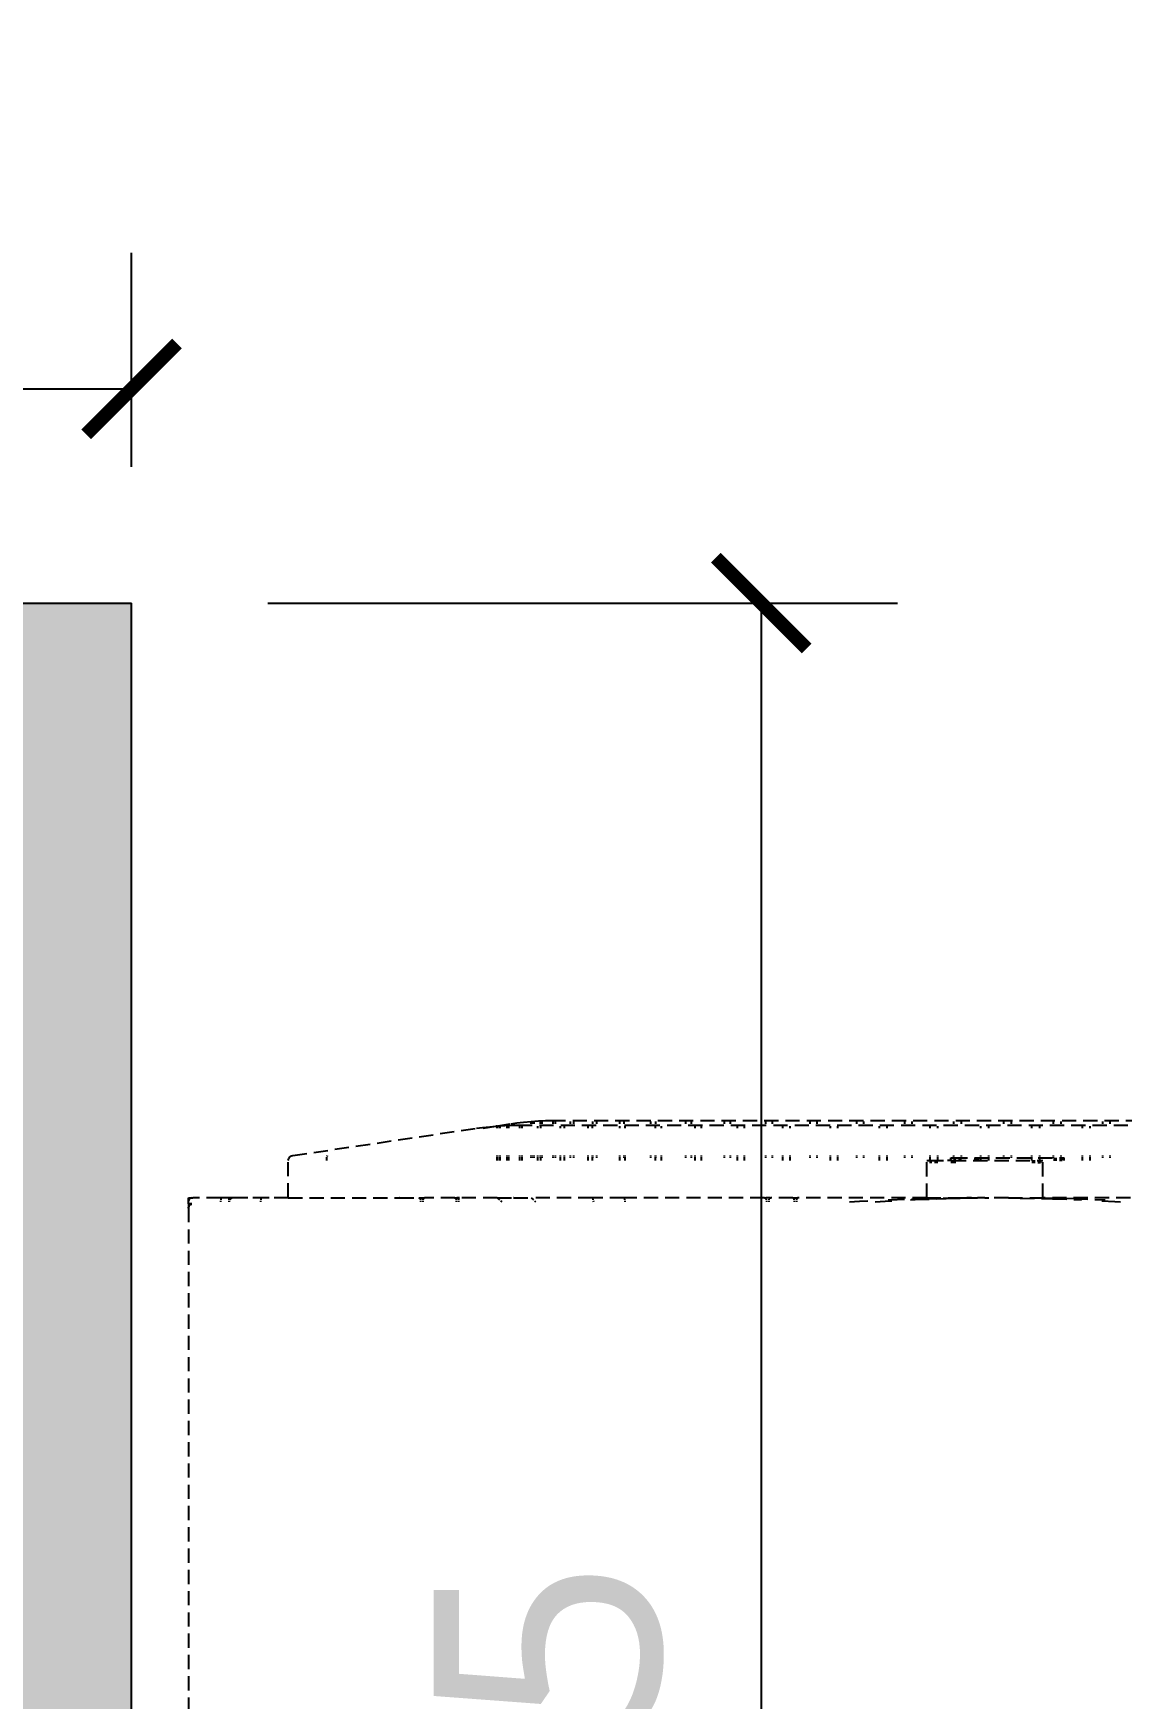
# Model space of a CAD drawing. Header units: millimetres. Extents: x 0 to 460473, y -68369 to 85219.
# Drawn here: x 222011 to 222490, y -30536 to -29802 of the extents above; entities that cross this region are included whole.
import ezdxf

# ---------------------------------------------------------------- set-up
doc = ezdxf.new("R2010")
doc.units = ezdxf.units.MM
doc.header["$LTSCALE"] = 50
doc.linetypes.add('HIDDEN2', pattern=[0.1875, 0.125, -0.0625])
for name, color, linetype in [('DIM', 7, 'Continuous'), ('ha', 8, 'Continuous'), ('hid', 8, 'HIDDEN2'), ('wall', 2, 'Continuous')]:
    doc.layers.add(name, color=color, linetype=linetype)
doc.styles.add('맑은 고딕', font='malgun.ttf')
doc.dimstyles.new('DH IN40', dxfattribs={"dimscale": 40, "dimtxt": 2.5, "dimasz": 1, "dimexe": 1.5, "dimexo": 1.5, "dimtad": 1, "dimdec": 7, "dimlunit": 6, "dimtxsty": '맑은 고딕', "dimblk": 'ARCHTICK', "dimcen": 2.5, "dimclrd": 256, "dimclre": 256, "dimclrt": 256, "dimadec": 0, "dimazin": 0, "dimtfac": 1, "dimtdec": 7, "dimtix": 1, "dimtmove": 0, "dimatfit": 3, "dimldrblk": 'ARCHTICK', "dimfxl": 1, "dimtfillclr": 1, "dimlwd": -1, "dimlwe": -1, "dimarcsym": 0})

# ---------------------------------------------------------------- blocks, each defined once
blk = doc.blocks.new('EWEDSF')
at = {"layer": 'ha', "transparency": 33554559}
h = blk.add_hatch(color=256, dxfattribs=at)
h.dxf.hatch_style = 1
h.paths.add_polyline_path([(221644, 39079.7), (221234, 39079.7), (221234, 28399.7), (221644, 28399.7), (221644, 28599.7), (221434, 28599.7), (221434, 29629.7), (222444, 29629.7), (222444, 29829.7), (221434, 29829.7), (221434, 34179.7), (222174, 34179.7), (222174, 34379.7), (221434, 34379.7), (221434, 36479.7), (222874, 36479.7), (222874, 34379.7), (222874, 34179.7), (224134, 34179.7), (224134, 34379.7), (223224, 34379.7), (223224, 37426.7), (223974, 37426.7), (223974, 37626.7), (222874, 37626.7), (222874, 36679.7), (222054, 36679.7), (222054, 37854.7), (221434, 37854.7), (221434, 38879.7), (221644, 38879.7)])
h.paths.add_polyline_path([(221434, 37754.7), (221954, 37754.7), (221954, 37454.7), (221954, 36679.7), (221434, 36679.7), (221434, 37454.7)], flags=16)
h.paths.add_polyline_path([(224484, 39079.2), (224244, 39079.2), (224244, 38879.7), (224484, 38879.7)])
h.paths.add_polyline_path([(226084, 37626.7), (225174, 37626.7), (225174, 37426.7), (226084, 37426.7)])
at = {"layer": 'wall', "color": 2}
for p in [(221434, 37854.7), (222054, 36679.7)]:
    blk.add_line(p, (222054, 37854.7), dxfattribs=at)
blk = doc.blocks.new('_ArchTick')
at = {"color": 0, "linetype": 'ByBlock', "const_width": 0.15}
blk.add_lwpolyline([(-0.5, -0.5), (0.5, 0.5)], dxfattribs=at)
blk = doc.blocks.new('*D483')
at = {"layer": 'Defpoints', "color": 0, "transparency": 16777216}
for p in [(222054, -29958.43), (221434, -30052.76), (222054, -30052.76)]:
    blk.add_point(p, dxfattribs=at)
at = {"layer": 'DIM', "transparency": 16777216}
for p, q in [((221434, -29992.76), (221434, -29898.43)), ((222054, -29992.76), (222054, -29898.43)), ((221434, -29958.43), (222054, -29958.43))]:
    blk.add_line(p, q, dxfattribs=at)
at = {"layer": 'DIM', "transparency": 16777216, "xscale": 40, "yscale": 40, "zscale": 40, "rotation": 180}
blk.add_blockref('_ArchTick', (221434, -29958.43), dxfattribs=at)
at = {"layer": 'DIM', "transparency": 16777216, "xscale": 40, "yscale": 40, "zscale": 40}
blk.add_blockref('_ArchTick', (222054, -29958.43), dxfattribs=at)
at = {"layer": 'DIM', "transparency": 16777216, "insert": (221744, -29881.77), "char_height": 100, "attachment_point": 5, "style": '맑은 고딕'}
blk.add_mtext('620', dxfattribs=at)
blk = doc.blocks.new('*D484')
at = {"layer": 'Defpoints', "color": 0, "transparency": 16777216}
for p in [(222054, -30052.76), (222054, -31227.76), (222331.5, -31227.76)]:
    blk.add_point(p, dxfattribs=at)
at = {"layer": 'DIM', "transparency": 16777216}
for p, q in [((222114, -30052.76), (222391.5, -30052.76)), ((222331.5, -30052.76), (222331.5, -31227.76)), ((222114, -31227.76), (222391.5, -31227.76))]:
    blk.add_line(p, q, dxfattribs=at)
at = {"layer": 'DIM', "transparency": 16777216, "xscale": 40, "yscale": 40, "zscale": 40}
for p, rotation in [((222331.5, -30052.76), 90), ((222331.5, -31227.76), 270)]:
    blk.add_blockref('_ArchTick', p, dxfattribs=dict(at, rotation=rotation))
at = {"layer": 'DIM', "transparency": 16777216, "insert": (222246.17, -30640.26), "char_height": 100, "attachment_point": 5, "rotation": 90, "style": '맑은 고딕'}
blk.add_mtext('1,175', dxfattribs=at)

msp = doc.modelspace()

# ---------------------------------------------------------------- linework, layer by layer
at = {"layer": 'hid'}
for p, q in [((222125.06071723, -30296.23381586), (222206.01109053, -30284.17928529)), ((222206.01109053, -30284.17928529), (222208.67966413, -30283.82869548)), ((222208.67966413, -30283.82869548), (222211.7948606, -30283.50199779)), ((222208.87608812, -30284.17928529), (222214.43108503, -30283.28119901)), ((222211.7948606, -30283.50199779), (222214.43108503, -30283.28119901)), ((222214.43108503, -30283.28119901), (222221.11622088, -30282.20040114)), ((222215.14438445, -30283.22145612), (222214.43108503, -30283.28119901)), ((222215.10753368, -30284.17928529), (222215.10753368, -30283.22454258)), ((222215.14438445, -30283.22145612), (222218.49997115, -30283.00618893)), ((222216.10592217, -30284.17928529), (222216.10592217, -30283.22454258)), ((222216.46353761, -30284.17928529), (222216.46353761, -30283.22454258)), ((222218.49997115, -30283.00618893), (222221.63294302, -30282.87086632)), ((222219.44776453, -30284.17928529), (222219.44776453, -30283.22454258)), ((222220.15907728, -30284.17928529), (222220.15907728, -30283.22454258)), ((222221.11622088, -30282.20040114), (222223.72397229, -30281.82844726)), ((222221.63294302, -30282.87086632), (222222.60101433, -30282.87086632)), ((222222.60101433, -30282.87086632), (222224.32979321, -30282.82471029)), ((222223.72397229, -30281.82844726), (222226.76816713, -30281.48184143)), ((222224.32979321, -30282.82471029), (222635.66757562, -30282.82471029)), ((222225.09644682, -30284.17928529), (222225.09644682, -30283.22454258)), ((222226.15366361, -30284.17928529), (222226.15366361, -30283.22454258)), ((222226.76816713, -30281.48184143), (222230.04134855, -30281.18420425)), ((222230.00533769, -30282.20040114), (222230.00533769, -30281.18747879)), ((222230.04134855, -30281.18420425), (222233.32045464, -30280.95581921)), ((222230.98097088, -30282.20040114), (222230.98097088, -30281.18747879)), ((222231.33043554, -30282.20040114), (222231.33043554, -30281.18747879)), ((222232.99008091, -30284.17928529), (222232.99008091, -30283.22454258)), ((222233.32045464, -30280.95581921), (222236.38201975, -30280.81225038)), ((222234.24664589, -30282.20040114), (222234.24664589, -30281.18747879)), ((222234.38161864, -30284.17928529), (222234.38161864, -30283.22454258)), ((222234.94174639, -30282.20040114), (222234.94174639, -30281.18747879)), ((222236.38201975, -30280.81225038), (222237.32802676, -30280.81225038)), ((222237.32802676, -30280.81225038), (222239.01740327, -30280.76328172)), ((222239.01740327, -30280.76328172), (222640.97996557, -30280.76328172)), ((222239.76658329, -30282.20040114), (222239.76658329, -30281.18747879)), ((222240.79970397, -30282.20040114), (222240.79970397, -30281.18747879)), ((222243.04218248, -30284.17928529), (222243.04218248, -30283.22454258)), ((222244.75279518, -30284.17928529), (222244.75279518, -30283.22454258)), ((222247.48030549, -30282.20040114), (222247.48030549, -30281.18747879)), ((222248.84012726, -30282.20040114), (222248.84012726, -30281.18747879)), ((222255.14261861, -30284.17928529), (222255.14261861, -30283.22454258)), ((222257.15356445, -30284.17928529), (222257.15356445, -30283.22454258)), ((222257.30329933, -30282.20040114), (222257.30329933, -30281.18747879)), ((222258.97492371, -30282.20040114), (222258.97492371, -30281.18747879)), ((222269.12794205, -30282.20040114), (222269.12794205, -30281.18747879)), ((222269.15881439, -30284.17928529), (222269.15881439, -30283.22454258)), ((222271.09305436, -30282.20040114), (222271.09305436, -30281.18747879)), ((222271.44806102, -30284.17928529), (222271.44806102, -30283.22454258)), ((222282.82468038, -30282.20040114), (222282.82468038, -30281.18747879)), ((222284.93720545, -30284.17928529), (222284.93720545, -30283.22454258)), ((222285.06175044, -30282.20040114), (222285.06175044, -30281.18747879)), ((222287.4796714, -30284.17928529), (222287.4796714, -30283.22454258)), ((222298.24344998, -30282.20040114), (222298.24344998, -30281.18747879)), ((222300.727968, -30282.20040114), (222300.727968, -30281.18747879)), ((222302.30492042, -30284.17928529), (222302.30492042, -30283.22454258)), ((222305.07274991, -30284.17928529), (222305.07274991, -30283.22454258)), ((222315.2153196, -30282.20040114), (222315.2153196, -30281.18747879)), ((222317.92006466, -30282.20040114), (222317.92006466, -30281.18747879)), ((222321.07167499, -30284.17928529), (222321.07167499, -30283.22454258)), ((222324.03454311, -30284.17928529), (222324.03454311, -30283.22454258)), ((222333.55434187, -30282.20040114), (222333.55434187, -30281.18747879)), ((222336.44968023, -30282.20040114), (222336.44968023, -30281.18747879)), ((222341.03185668, -30284.17928529), (222341.03185668, -30283.22454258)), ((222344.1573016, -30284.17928529), (222344.1573016, -30283.22454258)), ((222353.05959064, -30282.20040114), (222353.05959064, -30281.18747879)), ((222356.11380036, -30282.20040114), (222356.11380036, -30281.18747879)), ((222361.96677754, -30284.17928529), (222361.96677754, -30283.22454258)), ((222365.22055626, -30284.17928529), (222365.22055626, -30283.22454258)), ((222373.51736231, -30282.20040114), (222373.51736231, -30281.18747879)), ((222376.69698083, -30282.20040114), (222376.69698083, -30281.18747879)), ((222383.64707022, -30284.17928529), (222383.64707022, -30283.22454258)), ((222386.99353364, -30284.17928529), (222386.99353364, -30283.22454258)), ((222394.70351726, -30282.20040114), (222394.70351726, -30281.18747879)), ((222397.97370801, -30282.20040114), (222397.97370801, -30281.18747879)), ((222405.83520087, -30284.17928529), (222405.83520087, -30283.22454258)), ((222409.23768445, -30284.17928529), (222409.23768445, -30283.22454258)), ((222416.38593554, -30282.20040114), (222416.38593554, -30281.18747879)), ((222419.71086963, -30282.20040114), (222419.71086963, -30281.18747879)), ((222428.28807172, -30284.17928529), (222428.28807172, -30283.22454258)), ((222431.70929712, -30284.17928529), (222431.70929712, -30283.22454258)), ((222438.32706004, -30282.20040114), (222438.32706004, -30281.18747879)), ((222441.6703088, -30282.20040114), (222441.6703088, -30281.18747879)), ((222450.75968439, -30284.17928529), (222450.75968439, -30283.22454258)), ((222454.16216796, -30284.17928529), (222454.16216796, -30283.22454258)), ((222460.2864992, -30282.20040114), (222460.2864992, -30281.18747879)), ((222463.61143329, -30282.20040114), (222463.61143329, -30281.18747879)), ((222473.0038352, -30284.17928529), (222473.0038352, -30283.22454258)), ((222476.35029862, -30284.17928529), (222476.35029862, -30283.22454258)), ((222482.02366082, -30282.20040114), (222482.02366082, -30281.18747879)), ((222485.29385157, -30282.20040114), (222485.29385157, -30281.18747879)), ((222123.01132622, -30298.3928591), (222123.08115753, -30297.90264527)), ((222123.01132622, -30314.71328172), (222123.01132622, -30298.3928591)), ((222123.08115753, -30297.90264527), (222123.28589255, -30297.42504117)), ((222123.28589255, -30297.42504117), (222123.61157895, -30296.99259474)), ((222123.61157895, -30296.99259474), (222124.03602172, -30296.63477649)), ((222124.03602172, -30296.63477649), (222124.5302958, -30296.37597115)), ((222124.5302958, -30296.37597115), (222125.06071723, -30296.23381586)), ((222140.00818909, -30297.2801146), (222140.04591412, -30296.99259474)), ((222140.00818909, -30298.3928591), (222140.00818909, -30297.2801146)), ((222140.12588326, -30296.63477649), (222140.2764975, -30296.25332026)), ((222215.10753368, -30296.63477649), (222215.10753368, -30296.23381586)), ((222215.10753368, -30298.3928591), (222215.10753368, -30296.99259474)), ((222216.10592217, -30296.63477649), (222216.10592217, -30296.23381586)), ((222216.10592217, -30298.3928591), (222216.10592217, -30296.99259474)), ((222216.46353761, -30296.63477649), (222216.46353761, -30296.23381586)), ((222216.46353761, -30298.3928591), (222216.46353761, -30296.99259474)), ((222219.44776453, -30296.63477649), (222219.44776453, -30296.23381586)), ((222219.44776453, -30298.3928591), (222219.44776453, -30296.99259474)), ((222220.15907728, -30296.63477649), (222220.15907728, -30296.23381586)), ((222220.15907728, -30298.3928591), (222220.15907728, -30296.99259474)), ((222225.09644682, -30296.63477649), (222225.09644682, -30296.23381586)), ((222225.09644682, -30298.3928591), (222225.09644682, -30296.99259474)), ((222226.15366361, -30296.63477649), (222226.15366361, -30296.23381586)), ((222226.15366361, -30298.3928591), (222226.15366361, -30296.99259474)), ((222230.00533769, -30296.63477649), (222230.00533769, -30296.23381586)), ((222230.00533769, -30297.2801146), (222230.00533769, -30296.99259474)), ((222230.98097088, -30296.63477649), (222230.98097088, -30296.23381586)), ((222230.98097088, -30297.2801146), (222230.98097088, -30296.99259474)), ((222231.33043554, -30296.63477649), (222231.33043554, -30296.23381586)), ((222231.33043554, -30297.2801146), (222231.33043554, -30296.99259474)), ((222232.99008091, -30296.63477649), (222232.99008091, -30296.23381586)), ((222232.99008091, -30298.3928591), (222232.99008091, -30296.99259474)), ((222234.24664589, -30296.63477649), (222234.24664589, -30296.23381586)), ((222234.24664589, -30297.2801146), (222234.24664589, -30296.99259474)), ((222234.38161864, -30296.63477649), (222234.38161864, -30296.23381586)), ((222234.38161864, -30298.3928591), (222234.38161864, -30296.99259474)), ((222234.94174639, -30296.63477649), (222234.94174639, -30296.23381586)), ((222234.94174639, -30297.2801146), (222234.94174639, -30296.99259474)), ((222239.76658329, -30296.63477649), (222239.76658329, -30296.23381586)), ((222239.76658329, -30297.2801146), (222239.76658329, -30296.99259474)), ((222240.79970397, -30296.63477649), (222240.79970397, -30296.23381586)), ((222240.79970397, -30297.2801146), (222240.79970397, -30296.99259474)), ((222243.04218248, -30296.63477649), (222243.04218248, -30296.23381586)), ((222243.04218248, -30298.3928591), (222243.04218248, -30296.99259474)), ((222244.75279518, -30296.63477649), (222244.75279518, -30296.23381586)), ((222244.75279518, -30298.3928591), (222244.75279518, -30296.99259474)), ((222247.48030549, -30296.63477649), (222247.48030549, -30296.23381586)), ((222247.48030549, -30297.2801146), (222247.48030549, -30296.99259474)), ((222248.84012726, -30296.63477649), (222248.84012726, -30296.23381586)), ((222248.84012726, -30297.2801146), (222248.84012726, -30296.99259474)), ((222255.14261861, -30296.63477649), (222255.14261861, -30296.23381586)), ((222255.14261861, -30298.3928591), (222255.14261861, -30296.99259474)), ((222257.15356445, -30296.63477649), (222257.15356445, -30296.23381586)), ((222257.15356445, -30298.3928591), (222257.15356445, -30296.99259474)), ((222257.30329933, -30296.63477649), (222257.30329933, -30296.23381586)), ((222257.30329933, -30297.2801146), (222257.30329933, -30296.99259474)), ((222258.97492371, -30296.63477649), (222258.97492371, -30296.23381586)), ((222258.97492371, -30297.2801146), (222258.97492371, -30296.99259474)), ((222269.12794205, -30296.63477649), (222269.12794205, -30296.23381586)), ((222269.12794205, -30297.2801146), (222269.12794205, -30296.99259474)), ((222269.15881439, -30296.63477649), (222269.15881439, -30296.23381586)), ((222269.15881439, -30298.3928591), (222269.15881439, -30296.99259474)), ((222271.09305436, -30296.63477649), (222271.09305436, -30296.23381586)), ((222271.09305436, -30297.2801146), (222271.09305436, -30296.99259474)), ((222271.44806102, -30296.63477649), (222271.44806102, -30296.23381586)), ((222271.44806102, -30298.3928591), (222271.44806102, -30296.99259474)), ((222282.82468038, -30296.63477649), (222282.82468038, -30296.23381586)), ((222282.82468038, -30297.2801146), (222282.82468038, -30296.99259474)), ((222284.93720545, -30296.63477649), (222284.93720545, -30296.23381586)), ((222284.93720545, -30298.3928591), (222284.93720545, -30296.99259474)), ((222285.06175044, -30296.63477649), (222285.06175044, -30296.23381586)), ((222285.06175044, -30297.2801146), (222285.06175044, -30296.99259474)), ((222287.4796714, -30296.63477649), (222287.4796714, -30296.23381586)), ((222287.4796714, -30298.3928591), (222287.4796714, -30296.99259474)), ((222298.24344998, -30296.63477649), (222298.24344998, -30296.23381586)), ((222298.24344998, -30297.2801146), (222298.24344998, -30296.99259474)), ((222300.727968, -30296.63477649), (222300.727968, -30296.23381586)), ((222300.727968, -30297.2801146), (222300.727968, -30296.99259474)), ((222302.30492042, -30296.63477649), (222302.30492042, -30296.23381586)), ((222302.30492042, -30298.3928591), (222302.30492042, -30296.99259474)), ((222305.07274991, -30296.63477649), (222305.07274991, -30296.23381586)), ((222305.07274991, -30298.3928591), (222305.07274991, -30296.99259474)), ((222315.2153196, -30296.63477649), (222315.2153196, -30296.23381586)), ((222315.2153196, -30297.2801146), (222315.2153196, -30296.99259474)), ((222317.92006466, -30296.63477649), (222317.92006466, -30296.23381586)), ((222317.92006466, -30297.2801146), (222317.92006466, -30296.99259474)), ((222321.07167499, -30296.63477649), (222321.07167499, -30296.23381586)), ((222321.07167499, -30298.3928591), (222321.07167499, -30296.99259474)), ((222324.03454311, -30296.63477649), (222324.03454311, -30296.23381586)), ((222324.03454311, -30298.3928591), (222324.03454311, -30296.99259474)), ((222333.55434187, -30296.63477649), (222333.55434187, -30296.23381586)), ((222333.55434187, -30297.2801146), (222333.55434187, -30296.99259474)), ((222336.44968023, -30296.63477649), (222336.44968023, -30296.23381586)), ((222336.44968023, -30297.2801146), (222336.44968023, -30296.99259474)), ((222341.03185668, -30296.63477649), (222341.03185668, -30296.23381586)), ((222341.03185668, -30298.3928591), (222341.03185668, -30296.99259474)), ((222344.1573016, -30296.63477649), (222344.1573016, -30296.23381586)), ((222344.1573016, -30298.3928591), (222344.1573016, -30296.99259474)), ((222353.05959064, -30296.63477649), (222353.05959064, -30296.23381586)), ((222353.05959064, -30297.2801146), (222353.05959064, -30296.99259474)), ((222356.11380036, -30296.63477649), (222356.11380036, -30296.23381586)), ((222356.11380036, -30297.2801146), (222356.11380036, -30296.99259474)), ((222361.96677754, -30296.63477649), (222361.96677754, -30296.23381586)), ((222361.96677754, -30298.3928591), (222361.96677754, -30296.99259474)), ((222365.22055626, -30296.63477649), (222365.22055626, -30296.23381586)), ((222365.22055626, -30298.3928591), (222365.22055626, -30296.99259474)), ((222373.51736231, -30296.63477649), (222373.51736231, -30296.23381586)), ((222373.51736231, -30297.2801146), (222373.51736231, -30296.99259474)), ((222376.69698083, -30296.63477649), (222376.69698083, -30296.23381586)), ((222376.69698083, -30297.2801146), (222376.69698083, -30296.99259474)), ((222383.64707022, -30296.63477649), (222383.64707022, -30296.23381586)), ((222383.64707022, -30298.3928591), (222383.64707022, -30296.99259474)), ((222386.99353364, -30296.63477649), (222386.99353364, -30296.23381586)), ((222386.99353364, -30298.3928591), (222386.99353364, -30296.99259474)), ((222394.70351726, -30296.63477649), (222394.70351726, -30296.23381586)), ((222394.70351726, -30297.2801146), (222394.70351726, -30296.99259474)), ((222397.97370801, -30296.63477649), (222397.97370801, -30296.23381586)), ((222397.97370801, -30297.2801146), (222397.97370801, -30296.99259474)), ((222404.41559404, -30314.82471029), (222404.41559404, -30298.45899601)), ((222404.44560763, -30298.39434624), (222404.46683044, -30298.37981654)), ((222404.46683044, -30298.37981654), (222404.49154492, -30298.37068279)), ((222404.49154492, -30298.37068279), (222404.51806684, -30298.36756743)), ((222404.51806684, -30298.36756743), (222405.33644486, -30298.36756743)), ((222405.33644486, -30298.36756743), (222405.36296677, -30298.37068279)), ((222405.36296677, -30298.37068279), (222405.38768126, -30298.37981654)), ((222405.40890407, -30298.39434624), (222405.36296677, -30298.37068279)), ((222405.38768126, -30298.37981654), (222405.40890407, -30298.39434624)), ((222405.47154719, -30298.36756743), (222405.40890407, -30298.39434624)), ((222405.47154719, -30298.36756743), (222413.49642511, -30298.36756743)), ((222406.62736841, -30299.28185315), (222405.66771961, -30299.28185315)), ((222405.6752304, -30298.73328172), (222406.62736841, -30298.73328172)), ((222405.83520087, -30296.63477649), (222405.83520087, -30296.23381586)), ((222405.83520087, -30298.3928591), (222405.83520087, -30296.99259474)), ((222407.84307824, -30298.73328172), (222409.30152953, -30298.73328172)), ((222409.30152953, -30299.28185315), (222407.84307824, -30299.28185315)), ((222409.23768445, -30296.63477649), (222409.23768445, -30296.23381586)), ((222409.23768445, -30298.3928591), (222409.23768445, -30296.99259474)), ((222414.99868442, -30298.3928591), (222413.49642511, -30298.36756743)), ((222415.50258372, -30298.36756743), (222413.49642511, -30298.36756743)), ((222414.96132119, -30298.73328172), (222417.20713923, -30298.73328172)), ((222417.20713923, -30299.28185315), (222414.96132119, -30299.28185315)), ((222414.99868442, -30297.35028172), (222415.01210026, -30297.30178172)), ((222414.99868442, -30298.3928591), (222414.99868442, -30297.35028172)), ((222415.50258372, -30298.36756743), (222414.99868442, -30298.3928591)), ((222415.01210026, -30297.30178172), (222415.02801394, -30297.28169236)), ((222415.02801394, -30297.28169236), (222415.04875304, -30297.26627726)), ((222415.04875304, -30297.26627726), (222415.07290423, -30297.25658691)), ((222415.07290423, -30297.25658691), (222415.09882165, -30297.25328172)), ((222415.09882165, -30297.25328172), (222415.89854718, -30297.25328172)), ((222415.50258372, -30298.36756743), (222454.52582165, -30298.36756743)), ((222415.89854718, -30297.25328172), (222415.92446461, -30297.25658691)), ((222415.9693549, -30297.28169236), (222415.89854718, -30297.25328172)), ((222415.92446461, -30297.25658691), (222415.9486158, -30297.26627726)), ((222415.9486158, -30297.26627726), (222415.9693549, -30297.28169236)), ((222416.03057026, -30297.25328172), (222415.9693549, -30297.28169236)), ((222415.9693549, -30297.28169236), (222415.98526857, -30297.30178172)), ((222415.98526857, -30297.30178172), (222415.99527232, -30297.32517627)), ((222416.03057026, -30297.25328172), (222463.96679858, -30297.25328172)), ((222417.16004798, -30298.22328172), (222416.22227151, -30298.22328172)), ((222416.22961112, -30297.64128172), (222417.16004798, -30297.64128172)), ((222416.38593554, -30296.63477649), (222416.38593554, -30296.23381586)), ((222416.38593554, -30297.2801146), (222416.38593554, -30296.99259474)), ((222418.34804932, -30297.64128172), (222419.77325956, -30297.64128172)), ((222419.77325956, -30298.22328172), (222418.34804932, -30298.22328172)), ((222419.71086963, -30296.63477649), (222419.71086963, -30296.23381586)), ((222419.71086963, -30297.2801146), (222419.71086963, -30296.99259474)), ((222425.30405311, -30297.64128172), (222427.49868442, -30297.64128172)), ((222427.49868442, -30298.22328172), (222425.30405311, -30298.22328172)), ((222428.28807172, -30296.63477649), (222428.28807172, -30296.23381586)), ((222428.28807172, -30298.3928591), (222428.28807172, -30296.99259474)), ((222431.70929712, -30296.63477649), (222431.70929712, -30296.23381586)), ((222431.70929712, -30298.3928591), (222431.70929712, -30296.99259474)), ((222438.32706004, -30296.63477649), (222438.32706004, -30296.23381586)), ((222438.32706004, -30297.2801146), (222438.32706004, -30296.99259474)), ((222441.6703088, -30296.63477649), (222441.6703088, -30296.23381586)), ((222441.6703088, -30297.2801146), (222441.6703088, -30296.99259474)), ((222452.15429059, -30298.73328172), (222450.6958393, -30298.73328172)), ((222452.15429059, -30299.28185315), (222450.6958393, -30299.28185315)), ((222450.75968439, -30296.63477649), (222450.75968439, -30296.23381586)), ((222450.75968439, -30298.3928591), (222450.75968439, -30296.99259474)), ((222453.37000043, -30298.73328172), (222454.45611882, -30298.73328172)), ((222453.37000043, -30299.28185315), (222454.45611882, -30299.28185315)), ((222454.16216796, -30296.63477649), (222454.16216796, -30296.23381586)), ((222454.16216796, -30298.3928591), (222454.16216796, -30296.99259474)), ((222454.45611882, -30299.28185315), (222454.45611882, -30298.73328172)), ((222454.45611882, -30299.28185315), (222454.55845118, -30299.28185315)), ((222454.52582165, -30298.36756743), (222454.58846477, -30298.39434624)), ((222454.55845118, -30298.45899601), (222454.55845118, -30299.28185315)), ((222454.58846477, -30298.39434624), (222454.63440207, -30298.37068279)), ((222454.58846477, -30298.39434624), (222454.60968758, -30298.37981654)), ((222454.60968758, -30298.37981654), (222454.63440207, -30298.37068279)), ((222454.63440207, -30298.37068279), (222454.66092398, -30298.36756743)), ((222454.66092398, -30298.36756743), (222455.479302, -30298.36756743)), ((222455.479302, -30298.36756743), (222455.50582391, -30298.37068279)), ((222455.50582391, -30298.37068279), (222455.5305384, -30298.37981654)), ((222455.5305384, -30298.37981654), (222455.55176121, -30298.39434624)), ((222455.5817748, -30314.82471029), (222455.5817748, -30298.45899601)), ((222461.64931951, -30297.64128172), (222460.22410928, -30297.64128172)), ((222461.64931951, -30298.22328172), (222460.22410928, -30298.22328172)), ((222460.2864992, -30296.63477649), (222460.2864992, -30296.23381586)), ((222460.2864992, -30297.2801146), (222460.2864992, -30296.99259474)), ((222462.83732086, -30297.64128172), (222463.89868442, -30297.64128172)), ((222462.83732086, -30298.22328172), (222463.89868442, -30298.22328172)), ((222463.61143329, -30296.63477649), (222463.61143329, -30296.23381586)), ((222463.61143329, -30297.2801146), (222463.61143329, -30296.99259474)), ((222463.89868442, -30298.22328172), (222463.89868442, -30297.64128172)), ((222463.89868442, -30298.22328172), (222463.99868442, -30298.22328172)), ((222463.96679858, -30297.25328172), (222464.02801394, -30297.28169236)), ((222464.00209651, -30297.32517627), (222463.99868442, -30298.22328172)), ((222464.01210026, -30297.30178172), (222464.00209651, -30297.32517627)), ((222464.01210026, -30297.30178172), (222464.02801394, -30297.28169236)), ((222464.02801394, -30297.28169236), (222464.09882165, -30297.25328172)), ((222464.02801394, -30297.28169236), (222464.07290423, -30297.25658691)), ((222464.02801394, -30297.28169236), (222464.04875304, -30297.26627726)), ((222464.04875304, -30297.26627726), (222464.07290423, -30297.25658691)), ((222464.07290423, -30297.25658691), (222464.09882165, -30297.25328172)), ((222464.09882165, -30297.25328172), (222464.89854718, -30297.25328172)), ((222464.89854718, -30297.25328172), (222464.92446461, -30297.25658691)), ((222464.92446461, -30297.25658691), (222464.9486158, -30297.26627726)), ((222464.9486158, -30297.26627726), (222464.9693549, -30297.28169236)), ((222464.9693549, -30297.28169236), (222464.98526857, -30297.30178172)), ((222464.99868442, -30297.35028172), (222464.98526857, -30297.30178172)), ((222464.99868442, -30298.3928591), (222464.99868442, -30297.35028172)), ((222473.0038352, -30296.63477649), (222473.0038352, -30296.23381586)), ((222473.0038352, -30298.3928591), (222473.0038352, -30296.99259474)), ((222476.35029862, -30296.63477649), (222476.35029862, -30296.23381586)), ((222476.35029862, -30298.3928591), (222476.35029862, -30296.99259474)), ((222482.02366082, -30296.63477649), (222482.02366082, -30296.23381586)), ((222482.02366082, -30297.2801146), (222482.02366082, -30296.99259474)), ((222485.29385157, -30296.63477649), (222485.29385157, -30296.23381586)), ((222485.29385157, -30297.2801146), (222485.29385157, -30296.99259474)), ((222078.99868442, -30314.82471029), (222081.04533165, -30314.82471029)), ((222078.99868442, -30316.65328172), (222078.99868442, -30314.82471029)), ((222079.59813351, -30315.36028646), (222079.27288315, -30315.73899601)), ((222080.02200803, -30315.06969241), (222079.59813351, -30315.36028646)), ((222080.51562037, -30314.88701735), (222080.02200803, -30315.06969241)), ((222080.51562037, -30314.88701735), (222081.04533165, -30314.82471029)), ((222093.32521503, -30314.82471029), (222081.04533165, -30314.82471029)), ((222096.99868442, -30314.85533493), (222093.32521503, -30314.82471029)), ((222093.32521503, -30315.16353587), (222093.32521503, -30315.73899601)), ((222096.99868442, -30314.71328172), (222098.99868442, -30314.71328172)), ((222096.99868442, -30314.85533493), (222096.99868442, -30314.71328172)), ((222098.36823865, -30314.82471029), (222096.99868442, -30314.85533493)), ((222096.99868442, -30315.73899601), (222096.99868442, -30314.85533493)), ((222097.58447086, -30315.28149456), (222097.26663361, -30315.68328172)), ((222097.99868442, -30314.97319244), (222097.58447086, -30315.28149456)), ((222098.36823865, -30314.82471029), (222097.99868442, -30314.97319244)), ((222098.48104633, -30314.77938562), (222098.36823865, -30314.82471029)), ((222123.01132622, -30314.82471029), (222098.36823865, -30314.82471029)), ((222098.48104633, -30314.77938562), (222098.99868442, -30314.71328172)), ((222098.99868442, -30314.71328172), (222123.01132622, -30314.71328172)), ((222110.99868442, -30315.07275448), (222110.99868442, -30315.73899601)), ((222123.01132622, -30314.82471029), (222123.01132622, -30314.71328172)), ((222123.01132622, -30314.82471029), (222172.05299127, -30314.82471029)), ((222172.09501751, -30314.82471029), (222172.05299127, -30314.82471029)), ((222172.12283265, -30314.82471029), (222172.05299127, -30314.82471029)), ((222172.09501751, -30314.82471029), (222172.15743601, -30314.82471029)), ((222172.12283265, -30314.82471029), (222172.09501751, -30314.82471029)), ((222172.15743601, -30314.82471029), (222172.12283265, -30314.82471029)), ((222172.15743601, -30314.82471029), (222180.50377838, -30314.82471029)), ((222180.50377838, -30314.82471029), (222180.57257796, -30314.85586382)), ((222180.57257796, -30314.85586382), (222180.74857608, -30314.82471029)), ((222180.57257796, -30314.85586382), (222180.81938413, -30314.94720135)), ((222180.74857608, -30314.82471029), (222183.07708446, -30314.82471029)), ((222180.81938413, -30314.94720135), (222181.03132139, -30315.09249838)), ((222181.03132139, -30315.09249838), (222181.19394657, -30315.28185315)), ((222181.19394657, -30315.28185315), (222181.29617703, -30315.50236145)), ((222182.38923846, -30315.50236145), (222182.49146892, -30315.28185315)), ((222182.49146892, -30315.28185315), (222182.6540941, -30315.09249838)), ((222182.6540941, -30315.09249838), (222182.86603136, -30314.94720135)), ((222182.86603136, -30314.94720135), (222183.11283752, -30314.85586382)), ((222183.07708446, -30314.82471029), (222183.11283752, -30314.85586382)), ((222183.23352353, -30314.82471029), (222183.11283752, -30314.85586382)), ((222196.49554144, -30314.82471029), (222183.23352353, -30314.82471029)), ((222196.49554144, -30314.82471029), (222196.7057912, -30314.99738814)), ((222196.49554144, -30314.82471029), (222197.30275892, -30314.82471029)), ((222196.7057912, -30314.99738814), (222196.86470982, -30315.19828172)), ((222196.86470982, -30315.19828172), (222196.96461024, -30315.43222725)), ((222196.96461024, -30315.43222725), (222196.99868442, -30315.68328172)), ((222197.34494776, -30314.82471029), (222197.30275892, -30314.82471029)), ((222197.37261534, -30314.82471029), (222197.30275892, -30314.82471029)), ((222197.34494776, -30314.82471029), (222197.40678812, -30314.82471029)), ((222197.37261534, -30314.82471029), (222197.34494776, -30314.82471029)), ((222197.40678812, -30314.82471029), (222197.37261534, -30314.82471029)), ((222198.49248249, -30314.82471029), (222197.40678812, -30314.82471029)), ((222198.03275859, -30315.43222725), (222197.99868442, -30315.68328172)), ((222198.03275859, -30315.43222725), (222198.13265901, -30315.19828172)), ((222198.13265901, -30315.19828172), (222198.29157764, -30314.99738814)), ((222198.29157764, -30314.99738814), (222198.49248249, -30314.82471029)), ((222215.10753368, -30314.82471029), (222198.49248249, -30314.82471029)), ((222215.10753368, -30314.82471029), (222216.13082487, -30315.73899601)), ((222215.10753368, -30314.82471029), (222222.28802001, -30314.82471029)), ((222222.36324663, -30314.82471029), (222222.28802001, -30314.82471029)), ((222222.28802001, -30314.82471029), (222222.32763037, -30314.82471029)), ((222222.32763037, -30314.82471029), (222222.3948783, -30314.82471029)), ((222222.36324663, -30314.82471029), (222222.32763037, -30314.82471029)), ((222222.3948783, -30314.82471029), (222222.36324663, -30314.82471029)), ((222222.3948783, -30314.82471029), (222230.12020886, -30314.82471029)), ((222230.12020886, -30314.82471029), (222231.06274159, -30315.73899601)), ((222257.06633994, -30314.82471029), (222230.12020886, -30314.82471029)), ((222257.06633994, -30314.82471029), (222257.27177164, -30315.73899601)), ((222271.03087894, -30314.82471029), (222257.06633994, -30314.82471029)), ((222271.03087894, -30314.82471029), (222271.22009791, -30315.73899601)), ((222332.86454794, -30314.82471029), (222271.03087894, -30314.82471029)), ((222332.86454794, -30314.82471029), (222333.04779662, -30314.85586382)), ((222333.04779662, -30314.85586382), (222333.53334767, -30314.82471029)), ((222333.04779662, -30314.85586382), (222333.29460279, -30314.94720135)), ((222333.50654005, -30315.09249838), (222333.29460279, -30314.94720135)), ((222333.50654005, -30315.09249838), (222333.66916523, -30315.28185315)), ((222335.41205807, -30314.82471029), (222333.53334767, -30314.82471029)), ((222333.77139569, -30315.50236145), (222333.66916523, -30315.28185315)), ((222334.96668758, -30315.28185315), (222334.86445712, -30315.50236145)), ((222335.12931276, -30315.09249838), (222334.96668758, -30315.28185315)), ((222335.34125002, -30314.94720135), (222335.12931276, -30315.09249838)), ((222335.58805618, -30314.85586382), (222335.34125002, -30314.94720135)), ((222335.41205807, -30314.82471029), (222335.58805618, -30314.85586382)), ((222335.58805618, -30314.85586382), (222335.65685576, -30314.82471029)), ((222345.45257347, -30314.82471029), (222335.65685576, -30314.82471029)), ((222345.45257347, -30314.82471029), (222345.49868442, -30314.84323708)), ((222345.7057912, -30314.99738814), (222345.49868442, -30314.84323708)), ((222345.49868442, -30314.84323708), (222347.49868442, -30314.84323708)), ((222345.7057912, -30314.99738814), (222345.86470982, -30315.19828172)), ((222345.96461024, -30315.43222725), (222345.86470982, -30315.19828172)), ((222345.99868442, -30315.68328172), (222345.96461024, -30315.43222725)), ((222347.03275859, -30315.43222725), (222346.99868442, -30315.68328172)), ((222347.13265901, -30315.19828172), (222347.03275859, -30315.43222725)), ((222347.29157764, -30314.99738814), (222347.13265901, -30315.19828172)), ((222347.49868442, -30314.84323708), (222347.29157764, -30314.99738814)), ((222347.54479537, -30314.82471029), (222347.49868442, -30314.84323708)), ((222404.41559404, -30314.82471029), (222347.54479537, -30314.82471029)), ((222388.29843408, -30315.6912331), (222402.31456318, -30315.21102615)), ((222399.24886714, -30315.63260826), (222412.94554031, -30315.1231387)), ((222402.31456318, -30315.21102615), (222416.63400531, -30314.92692875)), ((222404.41559404, -30314.82471029), (222422.09307472, -30314.82471029)), ((222412.94554031, -30315.1231387), (222424.08397759, -30314.88321773)), ((222416.63400531, -30314.92692875), (222424.08397759, -30314.88321773)), ((222424.08397759, -30314.88321773), (222422.09307472, -30314.82471029)), ((222422.09307472, -30314.82471029), (222426.80021117, -30314.82471029)), ((222424.08397759, -30314.88321773), (222426.80021117, -30314.82471029)), ((222429.99868442, -30314.82471029), (222426.80021117, -30314.82471029)), ((222429.99868442, -30314.82471029), (222431.09987366, -30314.84205354)), ((222431.09987366, -30314.84205354), (222431.70929712, -30314.82471029)), ((222440.40426472, -30314.82471029), (222431.70929712, -30314.82471029)), ((222440.40426472, -30314.82471029), (222445.55367715, -30314.95733043)), ((222440.40426472, -30314.82471029), (222455.02272289, -30314.82471029)), ((222445.55367715, -30314.95733043), (222459.83705689, -30315.27149642)), ((222455.02272289, -30314.82471029), (222455.1991474, -30314.8539834)), ((222455.1991474, -30314.8539834), (222455.44162795, -30314.82471029)), ((222455.44162795, -30314.82471029), (222455.5817748, -30314.82471029)), ((222455.5817748, -30314.82471029), (222469.15698002, -30315.18729387)), ((222512.88789725, -30314.82471029), (222455.5817748, -30314.82471029)), ((222459.83705689, -30315.27149642), (222472.64018619, -30315.73899601)), ((222469.15698002, -30315.18729387), (222482.79534825, -30315.72796143)), ((222078.99868442, -30316.65328172), (222079.06842223, -30316.18001261)), ((222078.99868442, -30317.56756743), (222078.99868442, -30316.65328172)), ((222078.99868442, -30317.56756743), (222078.99868442, -30319.39613886)), ((222080.51562037, -30317.56756743), (222078.99868442, -30317.56756743)), ((222078.99868442, -30319.39613886), (222079.06842223, -30318.92286975)), ((222078.99868442, -30319.39613886), (222078.99868442, -31112.99613886)), ((222079.27288315, -30315.73899601), (222079.06842223, -30316.18001261)), ((222079.27288315, -30318.48185315), (222079.06842223, -30318.92286975)), ((222079.59813351, -30318.10314361), (222079.27288315, -30318.48185315)), ((222080.02200803, -30317.81254955), (222079.59813351, -30318.10314361)), ((222080.02200803, -30317.81254955), (222080.51562037, -30317.62987449)), ((222093.32521503, -30316.65328172), (222093.32521503, -30316.18001261)), ((222096.99868442, -30316.18001261), (222096.99868442, -30316.65328172)), ((222096.99868442, -30316.65328172), (222097.0629185, -30316.18001261)), ((222097.26663361, -30315.68328172), (222097.24284226, -30315.73899601)), ((222110.99868442, -30316.65328172), (222110.99868442, -30316.18001261)), ((222181.29617703, -30315.50236145), (222181.33104593, -30315.73899601)), ((222181.33104593, -30316.18001261), (222181.33104593, -30316.65328172)), ((222182.38923846, -30315.50236145), (222182.35436955, -30315.73899601)), ((222182.35436955, -30316.18001261), (222182.35436955, -30316.65328172)), ((222196.99868442, -30315.68328172), (222196.99868442, -30315.73899601)), ((222196.99868442, -30316.18001261), (222196.99868442, -30316.65328172)), ((222197.99868442, -30315.68328172), (222197.99868442, -30315.73899601)), ((222197.99868442, -30316.18001261), (222197.99868442, -30316.65328172)), ((222216.62442157, -30316.18001261), (222217.15411607, -30316.65328172)), ((222231.51738348, -30316.18001261), (222232.00527432, -30316.65328172)), ((222257.37086407, -30316.18001261), (222257.47720335, -30316.65328172)), ((222271.31136993, -30316.18001261), (222271.40931687, -30316.65328172)), ((222333.80626459, -30315.73899601), (222333.77139569, -30315.50236145)), ((222333.80626459, -30316.18001261), (222333.80626459, -30316.65328172)), ((222334.86445712, -30315.50236145), (222334.82958821, -30315.73899601)), ((222334.82958821, -30316.18001261), (222334.82958821, -30316.65328172)), ((222345.99868442, -30315.68328172), (222345.99868442, -30315.73899601)), ((222345.99868442, -30316.18001261), (222345.99868442, -30316.65328172)), ((222346.99868442, -30315.68328172), (222346.99868442, -30315.73899601)), ((222346.99868442, -30316.18001261), (222346.99868442, -30316.65328172)), ((222370.32812424, -30316.65328172), (222374.73918165, -30316.36228835)), ((222374.73918165, -30316.36228835), (222378.42222089, -30316.18001261)), ((222381.68813701, -30316.65328172), (222385.99865749, -30316.34455595)), ((222385.99865749, -30316.34455595), (222389.0610085, -30316.18001261)), ((222387.33334318, -30315.73899601), (222388.29843408, -30315.6912331)), ((222397.2688622, -30315.73899601), (222399.24886714, -30315.63260826)), ((222481.47908769, -30316.18001261), (222487.27016005, -30316.48058605)), ((222482.79534825, -30315.72796143), (222482.9911701, -30315.73899601)), ((222487.27016005, -30316.48058605), (222489.78694953, -30316.65328172))]:
    msp.add_line(p, q, dxfattribs=at)

# ---------------------------------------------------------------- block references
at = {"layer": 'ha'}
msp.add_blockref('EWEDSF', (0, -67907.45838072), dxfattribs=at)

# ---------------------------------------------------------------- dimensions: what is measured, and where the dimension line sits
at = {"layer": 'DIM'}
dim = msp.add_linear_dim(base=(222053.9986844184, -29958.4335035248), p1=(221433.9986844184, -30052.76328172), p2=(222053.9986844184, -30052.76328172), dimstyle='DH IN40', dxfattribs=at)
dim.commit()
dim.dimension.update_dxf_attribs({"geometry": '*D483', "text_midpoint": (221743.9986844184, -29881.7691013509)})
dim = msp.add_linear_dim(base=(222331.4998988177, -31227.76328172), p1=(222053.9986844184, -30052.76328172), p2=(222053.9986844184, -31227.76328172), angle=90, dimstyle='DH IN40', dxfattribs=at)
dim.commit()
dim.dimension.update_dxf_attribs({"geometry": '*D484', "text_midpoint": (222246.1738118612, -30640.2632817201)})

doc.saveas('drawing.dxf')
